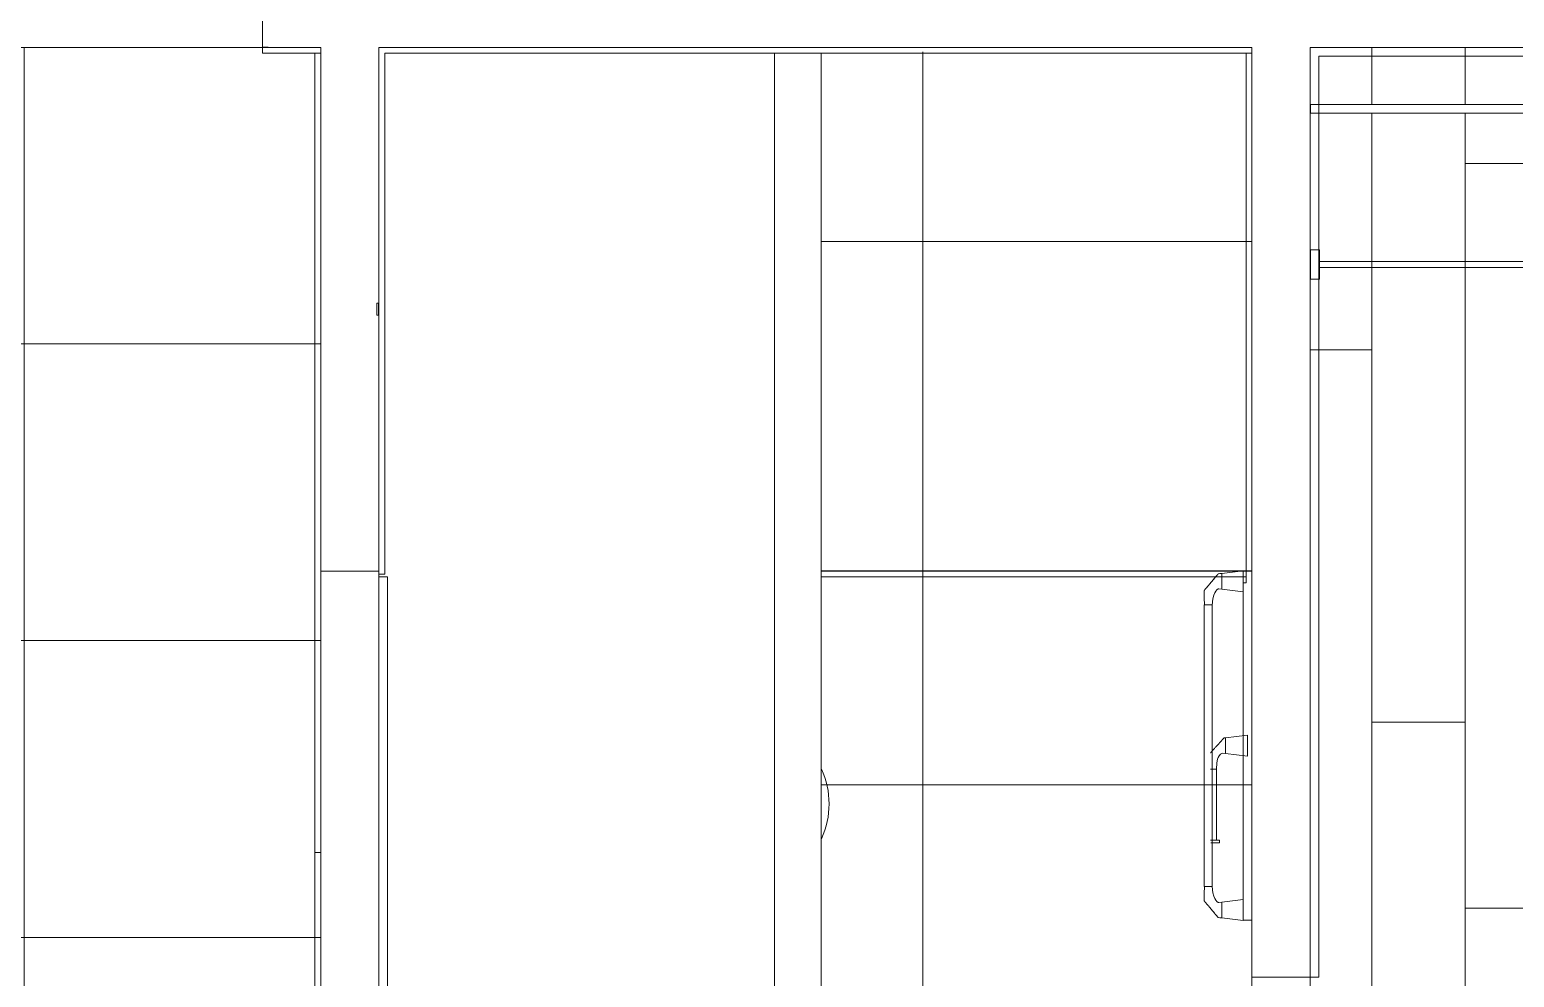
# Model space of a CAD drawing. Header units: metres. Extents: x 3856 to 4207, y -1118 to -691.
# Drawn here: x 3974.356 to 3976.907, y -976.625 to -974.997 of the extents above; entities that cross this region are included whole.
import ezdxf

# ---------------------------------------------------------------- set-up
doc = ezdxf.new("R2010")
doc.units = ezdxf.units.M
for name, color, linetype, lineweight in [('Casework', 7, 'Continuous', 9), ('Ceilings', 7, 'Continuous', 9), ('Floors', 7, 'Continuous', 9), ('Furniture', 7, 'Continuous', 9), ('Plumbing Fixtures', 7, 'Continuous', 9), ('Surface Pattern', 7, 'Continuous', 9), ('Walls', 7, 'Continuous', 9)]:
    doc.layers.add(name, color=color, linetype=linetype, lineweight=lineweight)
doc.layers.add('ROA-E00-URB-A101-MASTER_PLAN cambio estaciomientos_dwg', color=7, linetype='Continuous', lineweight=9, true_color=0x767676)

# ---------------------------------------------------------------- blocks, each defined once
blk = doc.blocks.new('Toilet-Pressure_Lite_1_0-Kohler-Highline-3519-TR - SANITARIO ACUACER PLUS REDONDO BLANCO REF_ 320381001 CORONA O SIMILAR-V180-IMPLANTACIÓN - KIT COMERCIAL')
at = {"layer": 'Plumbing Fixtures', "color": 254, "true_color": 0xd4d4d4}
blk.add_arc((0, 0.6428), 0.144, 65.4652, 114.5348, dxfattribs=at)
blk = doc.blocks.new('VESTIER EN L - ARAYA - CL-02 HABITACIÓN PRINCIPAL-V242-IMPLANTACIÓN - KIT COMERCIAL')
at = {"layer": 'Casework'}
for p, q in [((-0.5775, 1.75), (-0.5775, 1.735)), ((-0.5275, 1.75), (-0.5775, 1.75)), ((-0.5275, 1.75), (-0.5775, 1.75)), ((-0.5775, 1.75), (-0.5775, 1.735)), ((-0.5275, 1.75), (-0.5775, 1.75)), ((-0.5275, 1.75), (-0.5775, 1.75)), ((-0.5775, 1.735), (-0.5275, 1.735)), ((-0.5775, 1.735), (-0.559, 1.735)), ((-0.5775, 1.735), (-0.559, 1.735)), ((-0.5775, 1.735), (-0.559, 1.735)), ((-0.5575, 1.735), (-0.5575, 0.665)), ((-0.5568, 1.735), (-0.5575, 1.735)), ((-0.5475, 1.735), (-0.5575, 1.735)), ((-0.5575, 1.735), (-0.5575, 0.665)), ((-0.5568, 1.735), (-0.5575, 1.735)), ((-0.5568, 1.735), (-0.5575, 1.735)), ((-0.5475, 1.735), (-0.5482, 1.735)), ((-0.5475, 1.735), (-0.5482, 1.735)), ((-0.5475, 1.735), (-0.5482, 1.735)), ((-0.5475, 0.665), (-0.5475, 1.735)), ((-0.5475, 0.665), (-0.5475, 1.735)), ((-0.546, 1.735), (-0.5275, 1.735)), ((-0.546, 1.735), (-0.5275, 1.735)), ((-0.546, 1.735), (-0.5275, 1.735)), ((-0.5275, 1.735), (-0.5275, 1.75)), ((-0.5275, 1.735), (-0.5275, 1.75)), ((-0.2925, 1.75), (-0.2775, 1.75)), ((-0.2925, 0.065), (-0.2925, 1.75)), ((-0.2775, 1.75), (-0.2775, 0.065)), ((-0.5775, 0.665), (-0.5775, 0.65)), ((-0.559, 0.665), (-0.5775, 0.665)), ((-0.5275, 0.665), (-0.5775, 0.665)), ((-0.5775, 0.665), (-0.5775, 0.65)), ((-0.559, 0.665), (-0.5775, 0.665)), ((-0.559, 0.665), (-0.5775, 0.665)), ((-0.5575, 0.665), (-0.5475, 0.665)), ((-0.5575, 0.665), (-0.5568, 0.665)), ((-0.5575, 0.665), (-0.5568, 0.665)), ((-0.5575, 0.665), (-0.5568, 0.665)), ((-0.5482, 0.665), (-0.5475, 0.665)), ((-0.5482, 0.665), (-0.5475, 0.665)), ((-0.5482, 0.665), (-0.5475, 0.665)), ((-0.5275, 0.665), (-0.546, 0.665)), ((-0.5275, 0.665), (-0.546, 0.665)), ((-0.5275, 0.665), (-0.546, 0.665)), ((-0.5275, 0.65), (-0.5275, 0.665)), ((-0.5275, 0.65), (-0.5275, 0.665)), ((-2.6775, 0.65), (-2.6775, 0.065)), ((-2.085, 0.65), (-2.6775, 0.65)), ((-2.085, 0.65), (-2.085, 0.065)), ((-2.07, 0.65), (-2.085, 0.65)), ((-2.07, 0.065), (-2.07, 0.65)), ((-1.485, 0.65), (-2.07, 0.65)), ((-1.485, 0.65), (-1.485, 0.065)), ((-1.47, 0.65), (-1.485, 0.65)), ((-1.47, 0.065), (-1.47, 0.65)), ((-0.2925, 0.65), (-0.6275, 0.65)), ((-0.6275, 0.65), (-0.6275, 0.635)), ((-0.6275, 0.635), (-0.2925, 0.635)), ((-1.455, 0.3825), (-1.47, 0.3825)), ((-1.455, 0.3825), (-1.47, 0.3825)), ((-1.455, 0.364), (-1.455, 0.3825)), ((-1.455, 0.3325), (-1.455, 0.3825)), ((-1.455, 0.364), (-1.455, 0.3825)), ((-1.455, 0.364), (-1.455, 0.3825)), ((-0.2925, 0.3625), (-1.455, 0.3625)), ((-1.455, 0.3625), (-1.455, 0.3525)), ((-1.455, 0.3625), (-1.455, 0.3623)), ((-0.2925, 0.3625), (-1.455, 0.3625)), ((-1.455, 0.3625), (-1.455, 0.3623)), ((-1.455, 0.3625), (-1.455, 0.3623)), ((-1.47, 0.3325), (-1.455, 0.3325)), ((-1.47, 0.3325), (-1.455, 0.3325)), ((-1.455, 0.3527), (-1.455, 0.3525)), ((-1.455, 0.3527), (-1.455, 0.3525)), ((-1.455, 0.3527), (-1.455, 0.3525)), ((-1.455, 0.3525), (-0.2925, 0.3525)), ((-1.455, 0.3525), (-0.2925, 0.3525)), ((-1.455, 0.3325), (-1.455, 0.351)), ((-1.455, 0.3325), (-1.455, 0.351)), ((-1.455, 0.3325), (-1.455, 0.351)), ((-2.6775, 0.05), (-2.6775, 0.065)), ((-2.6775, 0.065), (-0.2775, 0.065)), ((-0.2775, 0.065), (-0.2925, 0.065)), ((-0.2775, 0.065), (-0.2775, 0.05)), ((-0.2775, 0.05), (-2.6775, 0.05))]:
    blk.add_line(p, q, dxfattribs=at)
blk = doc.blocks.new('PM4045551-Ducha-monocontrol-Palma-Pro - Ducha monocontrol Palma Pro-10363257-IMPLANTACIÓN - KIT COMERCIAL')
at = {"layer": 'Plumbing Fixtures', "color": 253, "true_color": 0xaaaaaa}
for p, q in [((0.1147, -0.0055), (0.1147, -0.0086)), ((0.1147, -0.0055), (0.125, -0.0055)), ((0.125, -0.0086), (0.1147, -0.0086)), ((0.125, -0.0055), (0.1353, -0.0055)), ((0.1353, -0.0086), (0.125, -0.0086)), ((0.1353, -0.0086), (0.1353, -0.0055))]:
    blk.add_line(p, q, dxfattribs=at)
at = {"layer": 'Plumbing Fixtures', "color": 253, "true_color": 0xaaaaaa, "flags": 128}
for points in [[(0.1147, -0.0055), (0.1147, -0.0055), (0.1146, -0.0055), (0.1146, -0.0055), (0.1145, -0.0055), (0.1145, -0.0055), (0.1145, -0.0055), (0.1144, -0.0055), (0.1144, -0.0054), (0.1143, -0.0054), (0.1143, -0.0054), (0.1143, -0.0054), (0.1142, -0.0054), (0.1142, -0.0054), (0.1142, -0.0053), (0.1141, -0.0053), (0.1141, -0.0053), (0.1141, -0.0053), (0.114, -0.0053), (0.114, -0.0052), (0.114, -0.0052), (0.114, -0.0052), (0.1139, -0.0051), (0.1139, -0.0051), (0.1139, -0.0051), (0.1139, -0.005)], [(0.1147, -0.0055), (0.1147, -0.0055), (0.1148, -0.0055), (0.1148, -0.0055), (0.1149, -0.0055), (0.115, -0.0055), (0.1151, -0.0055), (0.1152, -0.0055), (0.1154, -0.0055), (0.1155, -0.0055), (0.1157, -0.0055), (0.1159, -0.0055), (0.1161, -0.0055), (0.1163, -0.0055), (0.1165, -0.0055), (0.1167, -0.0055), (0.117, -0.0055), (0.1173, -0.0055), (0.1175, -0.0055), (0.1178, -0.0055), (0.1181, -0.0055), (0.1184, -0.0055), (0.1188, -0.0055), (0.1191, -0.0055), (0.1194, -0.0055), (0.1198, -0.0055), (0.1201, -0.0055), (0.1205, -0.0055), (0.1209, -0.0055), (0.1213, -0.0055), (0.1217, -0.0055), (0.122, -0.0055), (0.1224, -0.0055), (0.1228, -0.0055), (0.1232, -0.0055), (0.1237, -0.0055), (0.1241, -0.0055), (0.1245, -0.0055), (0.1249, -0.0055), (0.125, -0.0055)], [(0.125, -0.0055), (0.1246, -0.0055), (0.1242, -0.0055), (0.1238, -0.0055), (0.1234, -0.0055), (0.123, -0.0055), (0.1226, -0.0055), (0.1222, -0.0055), (0.1218, -0.0055), (0.1214, -0.0055), (0.121, -0.0055), (0.1206, -0.0055), (0.1202, -0.0055), (0.1199, -0.0055), (0.1195, -0.0055), (0.1192, -0.0055), (0.1188, -0.0055), (0.1185, -0.0055), (0.1182, -0.0055), (0.1179, -0.0055), (0.1176, -0.0055), (0.1173, -0.0055), (0.1171, -0.0055), (0.1168, -0.0055), (0.1166, -0.0055), (0.1163, -0.0055), (0.1161, -0.0055), (0.1159, -0.0055), (0.1157, -0.0055), (0.1156, -0.0055), (0.1154, -0.0055), (0.1153, -0.0055), (0.1151, -0.0055), (0.115, -0.0055), (0.1149, -0.0055), (0.1148, -0.0055), (0.1148, -0.0055), (0.1147, -0.0055), (0.1147, -0.0055)], [(0.1353, -0.0055), (0.1353, -0.0055), (0.1352, -0.0055), (0.1352, -0.0055), (0.1351, -0.0055), (0.135, -0.0055), (0.1349, -0.0055), (0.1348, -0.0055), (0.1346, -0.0055), (0.1345, -0.0055), (0.1343, -0.0055), (0.1341, -0.0055), (0.1339, -0.0055), (0.1337, -0.0055), (0.1335, -0.0055), (0.1333, -0.0055), (0.133, -0.0055), (0.1327, -0.0055), (0.1325, -0.0055), (0.1322, -0.0055), (0.1319, -0.0055), (0.1316, -0.0055), (0.1312, -0.0055), (0.1309, -0.0055), (0.1306, -0.0055), (0.1302, -0.0055), (0.1299, -0.0055), (0.1295, -0.0055), (0.1291, -0.0055), (0.1287, -0.0055), (0.1283, -0.0055), (0.128, -0.0055), (0.1276, -0.0055), (0.1272, -0.0055), (0.1268, -0.0055), (0.1263, -0.0055), (0.1259, -0.0055), (0.1255, -0.0055), (0.1251, -0.0055), (0.125, -0.0055)], [(0.125, -0.0055), (0.1254, -0.0055), (0.1258, -0.0055), (0.1262, -0.0055), (0.1266, -0.0055), (0.127, -0.0055), (0.1274, -0.0055), (0.1278, -0.0055), (0.1282, -0.0055), (0.1286, -0.0055), (0.129, -0.0055), (0.1294, -0.0055), (0.1298, -0.0055), (0.1301, -0.0055), (0.1305, -0.0055), (0.1308, -0.0055), (0.1312, -0.0055), (0.1315, -0.0055), (0.1318, -0.0055), (0.1321, -0.0055), (0.1324, -0.0055), (0.1327, -0.0055), (0.1329, -0.0055), (0.1332, -0.0055), (0.1334, -0.0055), (0.1337, -0.0055), (0.1339, -0.0055), (0.1341, -0.0055), (0.1343, -0.0055), (0.1344, -0.0055), (0.1346, -0.0055), (0.1347, -0.0055), (0.1349, -0.0055), (0.135, -0.0055), (0.1351, -0.0055), (0.1352, -0.0055), (0.1352, -0.0055), (0.1353, -0.0055), (0.1353, -0.0055)], [(0.1361, -0.0051), (0.1361, -0.0051), (0.1361, -0.0051), (0.1361, -0.0052), (0.136, -0.0052), (0.136, -0.0052), (0.136, -0.0052), (0.1359, -0.0053), (0.1359, -0.0053), (0.1359, -0.0053), (0.1358, -0.0053), (0.1358, -0.0054), (0.1358, -0.0054), (0.1357, -0.0054), (0.1357, -0.0054), (0.1357, -0.0054), (0.1356, -0.0054), (0.1356, -0.0055), (0.1356, -0.0055), (0.1355, -0.0055), (0.1355, -0.0055), (0.1354, -0.0055), (0.1354, -0.0055), (0.1354, -0.0055), (0.1353, -0.0055)]]:
    blk.add_lwpolyline(points, dxfattribs=at)
blk = doc.blocks.new('KR6215551-Toallero-barra-Koral-mate-black - Mate back-11660568-IMPLANTACIÓN - KIT COMERCIAL')
at = {"layer": 'Furniture'}
for p, q in [((0.3669, 0.0743), (-0.1169, 0.0743)), ((-0.1169, 0.0743), (-0.1169, 0.0723)), ((-0.1169, 0.0743), (-0.1169, 0.0609)), ((-0.1169, 0.0628), (-0.1169, 0.0609)), ((-0.1169, 0.0609), (0.3669, 0.0609)), ((0.3669, 0.0723), (0.3669, 0.0743)), ((0.3669, 0.0609), (0.3669, 0.0743)), ((0.3669, 0.0609), (0.3669, 0.0628)), ((-0.171, 0.0441), (-0.1755, 0.0075)), ((-0.144, 0.0441), (-0.171, 0.0441)), ((-0.144, 0.0441), (-0.171, 0.0441)), ((-0.1395, 0.0075), (-0.144, 0.0441)), ((0.394, 0.0441), (0.3895, 0.0075)), ((0.421, 0.0441), (0.394, 0.0441)), ((0.421, 0.0441), (0.394, 0.0441)), ((0.4255, 0.0075), (0.421, 0.0441)), ((-0.1755, 0.0075), (-0.1395, 0.0075)), ((-0.1755, 0.0075), (-0.1395, 0.0075)), ((0.3895, 0.0075), (0.4255, 0.0075)), ((0.3895, 0.0075), (0.4255, 0.0075))]:
    blk.add_line(p, q, dxfattribs=at)
at = {"layer": 'Furniture', "flags": 128}
for points in [[(-0.144, 0.0441), (-0.1444, 0.0491), (-0.1446, 0.0503), (-0.1429, 0.0526), (-0.1405, 0.0547), (-0.1378, 0.0564), (-0.1337, 0.0579), (-0.1276, 0.0595), (-0.1167, 0.0609)], [(-0.1167, 0.0609), (-0.1276, 0.0595), (-0.1337, 0.0579), (-0.1378, 0.0564), (-0.1405, 0.0547), (-0.1429, 0.0526), (-0.1446, 0.0503), (-0.1444, 0.0491), (-0.144, 0.0441)], [(-0.1171, 0.0742), (-0.1289, 0.0745), (-0.1362, 0.0746), (-0.1417, 0.0745)], [(-0.1417, 0.0745), (-0.1362, 0.0746), (-0.1289, 0.0745), (-0.1171, 0.0742)], [(-0.1171, 0.0742), (-0.1171, 0.074), (-0.117, 0.0734), (-0.117, 0.0723), (-0.117, 0.0709), (-0.117, 0.0693), (-0.1169, 0.0676), (-0.1169, 0.0658), (-0.1168, 0.0642), (-0.1168, 0.0628), (-0.1168, 0.0617), (-0.1168, 0.0611), (-0.1167, 0.0609)], [(-0.117, 0.0693), (-0.117, 0.0709), (-0.117, 0.0723), (-0.117, 0.0734), (-0.1171, 0.074), (-0.1171, 0.0742)], [(-0.1167, 0.0609), (-0.1168, 0.0611), (-0.1168, 0.0617), (-0.1168, 0.0628)], [(0.3667, 0.0609), (0.3668, 0.0611), (0.3668, 0.0617), (0.3668, 0.0628), (0.3668, 0.0642), (0.3669, 0.0658), (0.3669, 0.0676), (0.367, 0.0693), (0.367, 0.0709), (0.367, 0.0723), (0.367, 0.0734), (0.3671, 0.074), (0.3671, 0.0742)], [(0.3668, 0.0628), (0.3668, 0.0617), (0.3668, 0.0611), (0.3667, 0.0609)], [(0.394, 0.0441), (0.3944, 0.0491), (0.3946, 0.0503), (0.3929, 0.0526), (0.3905, 0.0547), (0.3878, 0.0564), (0.3837, 0.0579), (0.3776, 0.0595), (0.3667, 0.0609)], [(0.3667, 0.0609), (0.3776, 0.0595), (0.3837, 0.0579), (0.3878, 0.0564), (0.3905, 0.0547), (0.3929, 0.0526), (0.3946, 0.0503), (0.3944, 0.0491), (0.394, 0.0441)], [(0.3671, 0.0742), (0.3671, 0.074), (0.367, 0.0734), (0.367, 0.0723), (0.367, 0.0709), (0.367, 0.0693)], [(0.3671, 0.0742), (0.3789, 0.0745), (0.3862, 0.0746), (0.3917, 0.0745)], [(0.3917, 0.0745), (0.3862, 0.0746), (0.3789, 0.0745), (0.3671, 0.0742)], [(-0.1703, 0.0504), (-0.1708, 0.0474), (-0.171, 0.0441)], [(-0.171, 0.0441), (-0.1708, 0.0474), (-0.1703, 0.0504)], [(-0.144, 0.0441), (-0.1445, 0.0441), (-0.1458, 0.0441), (-0.148, 0.0441), (-0.1508, 0.0441), (-0.154, 0.0441), (-0.1575, 0.0441), (-0.161, 0.0441), (-0.1643, 0.0441), (-0.1671, 0.0441), (-0.1692, 0.0441), (-0.1706, 0.0441), (-0.171, 0.0441)], [(-0.171, 0.0441), (-0.1706, 0.0441), (-0.1692, 0.0441), (-0.1671, 0.0441), (-0.1643, 0.0441), (-0.161, 0.0441), (-0.1575, 0.0441), (-0.154, 0.0441), (-0.1508, 0.0441), (-0.148, 0.0441), (-0.1458, 0.0441), (-0.1445, 0.0441), (-0.144, 0.0441)], [(0.394, 0.0441), (0.3945, 0.0441), (0.3958, 0.0441), (0.398, 0.0441), (0.4008, 0.0441), (0.404, 0.0441), (0.4075, 0.0441), (0.411, 0.0441), (0.4143, 0.0441), (0.4171, 0.0441), (0.4192, 0.0441), (0.4206, 0.0441), (0.421, 0.0441)], [(0.421, 0.0441), (0.4206, 0.0441), (0.4192, 0.0441), (0.4171, 0.0441), (0.4143, 0.0441), (0.411, 0.0441), (0.4075, 0.0441), (0.404, 0.0441), (0.4008, 0.0441), (0.398, 0.0441), (0.3958, 0.0441), (0.3945, 0.0441), (0.394, 0.0441)], [(0.4203, 0.0504), (0.4208, 0.0474), (0.421, 0.0441)], [(0.421, 0.0441), (0.4208, 0.0474), (0.4203, 0.0504)]]:
    blk.add_lwpolyline(points, dxfattribs=at)
at = {"layer": 'Furniture'}
for points, knots in [([(-0.1417, 0.0745), (-0.1417, 0.0744), (-0.1418, 0.0743), (-0.1421, 0.0741), (-0.1424, 0.0738), (-0.1427, 0.0736), (-0.143, 0.0734), (-0.1433, 0.0731), (-0.1437, 0.0728), (-0.1443, 0.0723), (-0.1449, 0.0717), (-0.1454, 0.0713), (-0.1457, 0.0711), (-0.1459, 0.071), (-0.146, 0.0708), (-0.1463, 0.0706), (-0.1468, 0.0702), (-0.1475, 0.0696), (-0.1482, 0.069), (-0.1488, 0.0685), (-0.1492, 0.0681), (-0.1496, 0.0678), (-0.1502, 0.0673), (-0.1512, 0.0665), (-0.1527, 0.0652), (-0.1541, 0.064), (-0.1552, 0.0631), (-0.1561, 0.0623), (-0.157, 0.0616), (-0.158, 0.0608), (-0.1588, 0.0601), (-0.1595, 0.0595), (-0.1601, 0.059), (-0.1608, 0.0584), (-0.1618, 0.0576), (-0.1627, 0.0569), (-0.1634, 0.0562), (-0.164, 0.0558), (-0.1645, 0.0553), (-0.1653, 0.0547), (-0.166, 0.0541), (-0.1665, 0.0537), (-0.1669, 0.0533), (-0.1672, 0.053), (-0.1677, 0.0526), (-0.1683, 0.0522), (-0.1689, 0.0516), (-0.1693, 0.0513), (-0.1696, 0.0511), (-0.1698, 0.0509), (-0.1701, 0.0506), (-0.1703, 0.0505), (-0.1703, 0.0504)], [-1, -1, -1, -1, -0.975, -0.95, -0.925, -0.9125, -0.9, -0.8875, -0.875, -0.85, -0.825, -0.8125, -0.80625, -0.8, -0.79375, -0.7875, -0.775, -0.75, -0.725, -0.7125, -0.7, -0.6875, -0.675, -0.65, -0.6, -0.55, -0.525, -0.5, -0.475, -0.45, -0.425, -0.4125, -0.4, -0.375, -0.35, -0.325, -0.3, -0.2875, -0.275, -0.25, -0.225, -0.2125, -0.2, -0.1875, -0.175, -0.15, -0.125, -0.1, -0.0875, -0.075, -0.05, 0, 0, 0, 0]), ([(-0.1703, 0.0504), (-0.1703, 0.0505), (-0.1701, 0.0506), (-0.1698, 0.0509), (-0.1696, 0.0511), (-0.1693, 0.0513), (-0.1689, 0.0516), (-0.1683, 0.0522), (-0.1676, 0.0527), (-0.167, 0.0532), (-0.1665, 0.0537), (-0.166, 0.0541), (-0.1653, 0.0547), (-0.1645, 0.0553), (-0.164, 0.0558), (-0.1634, 0.0562), (-0.1627, 0.0569), (-0.1618, 0.0576), (-0.161, 0.0583), (-0.1604, 0.0588), (-0.1599, 0.0592), (-0.1595, 0.0595), (-0.1588, 0.0601), (-0.158, 0.0608), (-0.157, 0.0616), (-0.1561, 0.0623), (-0.1552, 0.0631), (-0.1541, 0.064), (-0.1527, 0.0652), (-0.1512, 0.0665), (-0.1502, 0.0673), (-0.1496, 0.0678), (-0.1492, 0.0681), (-0.1488, 0.0685), (-0.1482, 0.069), (-0.1475, 0.0696), (-0.1468, 0.0702), (-0.1463, 0.0706), (-0.146, 0.0708), (-0.1459, 0.071), (-0.1457, 0.0711), (-0.1454, 0.0713), (-0.1449, 0.0717), (-0.1443, 0.0723), (-0.1437, 0.0728), (-0.1433, 0.0731), (-0.143, 0.0734), (-0.1427, 0.0736), (-0.1424, 0.0738), (-0.1421, 0.0741), (-0.1418, 0.0743), (-0.1417, 0.0744), (-0.1417, 0.0745)], [-1, -1, -1, -1, -0.95, -0.925, -0.9125, -0.9, -0.875, -0.85, -0.825, -0.8, -0.7875, -0.775, -0.75, -0.725, -0.7125, -0.7, -0.675, -0.65, -0.625, -0.6125, -0.6, -0.5875, -0.575, -0.55, -0.525, -0.5, -0.475, -0.45, -0.4, -0.35, -0.325, -0.3125, -0.3, -0.2875, -0.275, -0.25, -0.225, -0.2125, -0.20625, -0.2, -0.19375, -0.1875, -0.175, -0.15, -0.125, -0.1125, -0.1, -0.0875, -0.075, -0.05, -0.025, 0, 0, 0, 0]), ([(0.3917, 0.0745), (0.3917, 0.0744), (0.3918, 0.0743), (0.3921, 0.0741), (0.3924, 0.0738), (0.3927, 0.0736), (0.393, 0.0734), (0.3933, 0.0731), (0.3937, 0.0728), (0.3943, 0.0723), (0.3949, 0.0717), (0.3954, 0.0713), (0.3957, 0.0711), (0.3959, 0.071), (0.396, 0.0708), (0.3963, 0.0706), (0.3968, 0.0702), (0.3975, 0.0696), (0.3982, 0.069), (0.3988, 0.0685), (0.3992, 0.0681), (0.3996, 0.0678), (0.4002, 0.0673), (0.4012, 0.0665), (0.4027, 0.0652), (0.4041, 0.064), (0.4052, 0.0631), (0.4061, 0.0623), (0.407, 0.0616), (0.408, 0.0608), (0.4088, 0.0601), (0.4095, 0.0595), (0.4101, 0.059), (0.4108, 0.0584), (0.4118, 0.0576), (0.4127, 0.0569), (0.4134, 0.0562), (0.414, 0.0558), (0.4145, 0.0553), (0.4153, 0.0547), (0.416, 0.0541), (0.4165, 0.0537), (0.4169, 0.0533), (0.4172, 0.053), (0.4177, 0.0526), (0.4183, 0.0522), (0.4189, 0.0516), (0.4193, 0.0513), (0.4196, 0.0511), (0.4198, 0.0509), (0.4201, 0.0506), (0.4203, 0.0505), (0.4203, 0.0504)], [-1, -1, -1, -1, -0.975, -0.95, -0.925, -0.9125, -0.9, -0.8875, -0.875, -0.85, -0.825, -0.8125, -0.80625, -0.8, -0.79375, -0.7875, -0.775, -0.75, -0.725, -0.7125, -0.7, -0.6875, -0.675, -0.65, -0.6, -0.55, -0.525, -0.5, -0.475, -0.45, -0.425, -0.4125, -0.4, -0.375, -0.35, -0.325, -0.3, -0.2875, -0.275, -0.25, -0.225, -0.2125, -0.2, -0.1875, -0.175, -0.15, -0.125, -0.1, -0.0875, -0.075, -0.05, 0, 0, 0, 0]), ([(0.4203, 0.0504), (0.4203, 0.0505), (0.4201, 0.0506), (0.4198, 0.0509), (0.4196, 0.0511), (0.4193, 0.0513), (0.4189, 0.0516), (0.4183, 0.0522), (0.4176, 0.0527), (0.417, 0.0532), (0.4165, 0.0537), (0.416, 0.0541), (0.4153, 0.0547), (0.4145, 0.0553), (0.414, 0.0558), (0.4134, 0.0562), (0.4127, 0.0569), (0.4118, 0.0576), (0.411, 0.0583), (0.4104, 0.0588), (0.4099, 0.0592), (0.4095, 0.0595), (0.4088, 0.0601), (0.408, 0.0608), (0.407, 0.0616), (0.4061, 0.0623), (0.4052, 0.0631), (0.4041, 0.064), (0.4027, 0.0652), (0.4012, 0.0665), (0.4002, 0.0673), (0.3996, 0.0678), (0.3992, 0.0681), (0.3988, 0.0685), (0.3982, 0.069), (0.3975, 0.0696), (0.3968, 0.0702), (0.3963, 0.0706), (0.396, 0.0708), (0.3959, 0.071), (0.3957, 0.0711), (0.3954, 0.0713), (0.3949, 0.0717), (0.3943, 0.0723), (0.3937, 0.0728), (0.3933, 0.0731), (0.393, 0.0734), (0.3927, 0.0736), (0.3924, 0.0738), (0.3921, 0.0741), (0.3918, 0.0743), (0.3917, 0.0744), (0.3917, 0.0745)], [-1, -1, -1, -1, -0.95, -0.925, -0.9125, -0.9, -0.875, -0.85, -0.825, -0.8, -0.7875, -0.775, -0.75, -0.725, -0.7125, -0.7, -0.675, -0.65, -0.625, -0.6125, -0.6, -0.5875, -0.575, -0.55, -0.525, -0.5, -0.475, -0.45, -0.4, -0.35, -0.325, -0.3125, -0.3, -0.2875, -0.275, -0.25, -0.225, -0.2125, -0.20625, -0.2, -0.19375, -0.1875, -0.175, -0.15, -0.125, -0.1125, -0.1, -0.0875, -0.075, -0.05, -0.025, 0, 0, 0, 0])]:
    blk.add_open_spline(points, degree=3, knots=knots, dxfattribs=at)
blk = doc.blocks.new('KR6155551-Portarollos-Koral-mate-black - Mate black-11660569-IMPLANTACIÓN - KIT COMERCIAL')
at = {"layer": 'Furniture'}
for p, q in [((-0.0421, 0.0632), (-0.0421, 0.0601)), ((-0.0421, 0.0632), (-0.0421, 0.0601)), ((-0.0421, 0.0601), (-0.0421, 0.0484)), ((-0.0375, 0.0635), (-0.0375, 0.0534)), ((-0.0375, 0.0635), (-0.0375, 0.0534)), ((-0.0375, 0.0601), (-0.0375, 0.0632)), ((-0.0375, 0.0601), (-0.0375, 0.0632)), ((-0.0375, 0.0484), (-0.0375, 0.0601)), ((-0.0375, 0.0534), (0.0844, 0.0534)), ((0.0844, 0.0534), (0.0844, 0.0635)), ((0.0844, 0.0534), (0.0844, 0.0635)), ((-0.0421, 0.0484), (-0.0375, 0.0484)), ((0.1115, 0.0379), (0.107, 0.0001)), ((0.1385, 0.0379), (0.1115, 0.0379)), ((0.1385, 0.0379), (0.1115, 0.0379)), ((0.143, 0.0001), (0.1385, 0.0379)), ((0.107, 0.0001), (0.143, 0.0001)), ((0.107, 0.0001), (0.143, 0.0001))]:
    blk.add_line(p, q, dxfattribs=at)
at = {"layer": 'Furniture', "flags": 128}
for points in [[(0.0844, 0.0635), (0.0844, 0.0619), (0.0844, 0.0601), (0.0844, 0.0584), (0.0844, 0.0568), (0.0844, 0.0554), (0.0844, 0.0543), (0.0844, 0.0537), (0.0844, 0.0534)], [(0.0844, 0.0534), (0.0844, 0.0537), (0.0844, 0.0543), (0.0844, 0.0554), (0.0844, 0.0568), (0.0844, 0.0584), (0.0844, 0.0601), (0.0844, 0.0619), (0.0844, 0.0635)], [(0.1116, 0.0379), (0.112, 0.0425), (0.1118, 0.0444), (0.1105, 0.0465), (0.1075, 0.0486), (0.1048, 0.0503), (0.1017, 0.0515), (0.0955, 0.0525), (0.0844, 0.0534)], [(0.0844, 0.0534), (0.0955, 0.0525), (0.1017, 0.0515), (0.1048, 0.0503), (0.1075, 0.0486), (0.1105, 0.0465), (0.1118, 0.0444), (0.112, 0.0425), (0.1116, 0.0379)], [(0.1116, 0.0379), (0.112, 0.0379), (0.1134, 0.0379), (0.1155, 0.0379), (0.1183, 0.0379), (0.1216, 0.0379), (0.1251, 0.0379), (0.1286, 0.0379), (0.1318, 0.0379), (0.1346, 0.0379), (0.1367, 0.0379), (0.1381, 0.0379), (0.1386, 0.0379)], [(0.1386, 0.0379), (0.1381, 0.0379), (0.1367, 0.0379), (0.1346, 0.0379), (0.1318, 0.0379), (0.1286, 0.0379), (0.1251, 0.0379), (0.1216, 0.0379), (0.1183, 0.0379), (0.1155, 0.0379), (0.1134, 0.0379), (0.112, 0.0379), (0.1116, 0.0379)], [(0.1384, 0.0405), (0.1385, 0.0392), (0.1386, 0.0379)], [(0.1386, 0.0379), (0.1385, 0.0392), (0.1384, 0.0405)]]:
    blk.add_lwpolyline(points, dxfattribs=at)
at = {"layer": 'Furniture'}
for points, knots in [([(0.1126, 0.0636), (0.1127, 0.0635), (0.1129, 0.0634), (0.1132, 0.0631), (0.1138, 0.0626), (0.1147, 0.0618), (0.1155, 0.061), (0.1162, 0.0604), (0.1168, 0.0599), (0.1173, 0.0594), (0.118, 0.0588), (0.1193, 0.0577), (0.1211, 0.056), (0.1227, 0.0546), (0.1239, 0.0535), (0.1245, 0.0529), (0.1252, 0.0523), (0.1261, 0.0515), (0.1273, 0.0505), (0.1282, 0.0496), (0.129, 0.0489), (0.1295, 0.0484), (0.1301, 0.0479), (0.1308, 0.0473), (0.1317, 0.0464), (0.1326, 0.0456), (0.1333, 0.045), (0.1338, 0.0446), (0.1343, 0.0441), (0.1349, 0.0436), (0.1356, 0.0429), (0.1364, 0.0422), (0.137, 0.0417), (0.1373, 0.0414), (0.1376, 0.0411), (0.1381, 0.0407), (0.1383, 0.0405), (0.1384, 0.0405)], [-0.7777778, -0.7777778, -0.7777778, -0.7777778, -0.7708333, -0.7638889, -0.75, -0.7222222, -0.6944444, -0.6805556, -0.6666667, -0.6527778, -0.6388889, -0.6111111, -0.5555556, -0.5, -0.4722222, -0.4583333, -0.4444444, -0.4166667, -0.3888889, -0.3611111, -0.3472222, -0.3333333, -0.3194444, -0.3055556, -0.2777778, -0.25, -0.2361111, -0.2222222, -0.2083333, -0.1944444, -0.1666667, -0.1388889, -0.1111111, -0.0972222, -0.0833333, -0.0555556, 0, 0, 0, 0]), ([(0.1384, 0.0405), (0.1383, 0.0405), (0.1381, 0.0407), (0.1376, 0.0411), (0.1373, 0.0414), (0.137, 0.0417), (0.1364, 0.0422), (0.1356, 0.0429), (0.1349, 0.0436), (0.1343, 0.0441), (0.1338, 0.0446), (0.1333, 0.045), (0.1326, 0.0456), (0.1317, 0.0464), (0.1308, 0.0473), (0.1301, 0.0479), (0.1295, 0.0484), (0.129, 0.0489), (0.1282, 0.0496), (0.1273, 0.0505), (0.1263, 0.0513), (0.1256, 0.052), (0.1251, 0.0524), (0.1245, 0.0529), (0.1239, 0.0535), (0.1227, 0.0546), (0.1211, 0.056), (0.1193, 0.0577), (0.118, 0.0588), (0.1173, 0.0594), (0.1168, 0.0599), (0.1162, 0.0604), (0.1155, 0.061), (0.1147, 0.0618), (0.1138, 0.0626), (0.1132, 0.0631), (0.1129, 0.0634), (0.1127, 0.0635), (0.1126, 0.0636)], [-1, -1, -1, -1, -0.9444444, -0.9166667, -0.9027778, -0.8888889, -0.8611111, -0.8333333, -0.8055556, -0.7916667, -0.7777778, -0.7638889, -0.75, -0.7222222, -0.6944444, -0.6805556, -0.6666667, -0.6527778, -0.6388889, -0.6111111, -0.5833333, -0.5694444, -0.5555556, -0.5416667, -0.5277778, -0.5, -0.4444444, -0.3888889, -0.3611111, -0.3472222, -0.3333333, -0.3194444, -0.3055556, -0.2777778, -0.25, -0.2361111, -0.2291667, -0.2222222, -0.2222222, -0.2222222, -0.2222222])]:
    blk.add_open_spline(points, degree=3, knots=knots, dxfattribs=at)
blk = doc.blocks.new('EDIFICIO TIPO A_rvt-5-IMPLANTACIÓN - KIT COMERCIAL')
at = {"layer": 'Surface Pattern', "true_color": 0x808080}
h = blk.add_hatch(dxfattribs=at)
h.set_pattern_fill('FP_110', color=8, style=0, pattern_type=2)
h.set_pattern_definition([(270, (6019.702, -988.027), (0.16, 1e-17), []), (0, (6019.702, -988.027), (0.32, 0.32), [0.16, -1.12]), (0, (6019.862, -988.667), (0.32, 0.32), [0.16, -1.12])])
h.paths.add_polyline_path([(3982.3154, -980.7273), (3982.9568, -980.7273), (3982.9568, -977.5273), (3979.4568, -977.5273), (3979.4568, -977.5973), (3980.2068, -977.5973), (3980.2068, -977.6373), (3979.4568, -977.6373), (3979.4568, -978.4273), (3980.0568, -978.4273), (3980.064, -978.5248), (3980.0818, -978.5273), (3980.0732, -978.5398), (3980.0568, -978.5398), (3980.0568, -980.7273), (3981.2828, -980.7273)])
h.paths.add_polyline_path([(3977.7568, -980.7273), (3977.7568, -978.4273), (3978.2568, -978.4273), (3978.2568, -977.5873), (3977.4068, -977.5873), (3977.4068, -977.5473), (3978.2568, -977.5473), (3978.2568, -977.5273), (3974.4068, -977.5273), (3974.4068, -980.7273), (3977.2825, -980.7273)])
h.paths.add_polyline_path([(3982.4257, -980.6273), (3982.4257, -980.2273), (3982.8257, -980.2273), (3982.8249, -980.6273)])
h.paths.add_polyline_path([(3980.4257, -980.6273), (3980.4257, -980.2273), (3980.8257, -980.2273), (3980.8257, -980.6273)])
h.paths.add_polyline_path([(3980.9154, -980.6273), (3980.9154, -978.7273), (3982.3154, -978.7273), (3982.3154, -980.6273), (3981.2828, -980.6273)])
h.paths.add_polyline_path([(3974.6509, -980.5597), (3974.5273, -980.5597), (3974.5273, -980.1597), (3974.9273, -980.1597), (3974.9273, -980.5597)])
h.paths.add_polyline_path([(3975.949, -980.0597), (3974.5273, -980.0597), (3974.5273, -978.4597), (3976.4273, -978.4597), (3976.4273, -980.0597)])
h.paths.add_polyline_path([(3979.3468, -978.4273), (3979.3568, -978.4273), (3979.3568, -976.2273), (3979.4568, -976.2273), (3979.4568, -977.4273), (3982.9568, -977.4273), (3982.9568, -969.2273), (3979.4568, -969.2273), (3979.4568, -971.7123), (3979.5918, -971.7123), (3979.5918, -973.5123), (3979.4568, -973.5123), (3979.4568, -973.6273), (3976.9818, -973.6273), (3976.9818, -973.6473), (3977.9318, -973.6473), (3977.9318, -973.6873), (3976.9818, -973.6873), (3976.9818, -974.9273), (3978.2568, -974.9273), (3978.2568, -974.6273), (3978.3568, -974.6273), (3978.3568, -978.4273), (3978.6159, -978.4273)])
h.paths.add_polyline_path([(3974.9273, -978.3597), (3974.5273, -978.3597), (3974.5273, -977.9597), (3974.9273, -977.9597)])
h.paths.add_polyline_path([(3977.2825, -977.4273), (3977.6568, -977.4273), (3977.6568, -975.1403), (3976.5568, -975.1403), (3976.5568, -975.1253), (3977.6568, -975.1253), (3977.6568, -975.0273), (3976.5559, -975.0273), (3976.5559, -977.4273)])
h.paths.add_polyline_path([(3981.2828, -973.9273), (3980.7068, -973.9273), (3980.7068, -973.2273), (3982.3068, -973.2273), (3982.3068, -973.9273)])
h.paths.add_polyline_path([(3982.0702, -971.6181), (3982.0702, -970.1034), (3981.3702, -970.1034), (3981.3702, -969.3034), (3982.8702, -969.3034), (3982.8702, -971.6181), (3982.3068, -971.6181)])
h.paths.add_polyline_path([(3981.3702, -971.1273), (3980.8254, -971.1273), (3980.8254, -970.6273), (3981.4254, -970.6273), (3981.4254, -971.1273)])
h = blk.add_hatch(dxfattribs=at)
h.set_pattern_fill('FP_118', color=8, style=0, pattern_type=2)
h.set_pattern_definition([(90, (3974.856, -976.047), (-0.51, 3e-17), []), (180, (3974.856, -976.047), (-6e-17, -0.51), [])])
h.paths.add_polyline_path([(3974.6156, -977.4273), (3974.8559, -977.4273), (3974.8559, -975.0273), (3973.8576, -975.0273), (3973.8576, -977.4273)])
h = blk.add_hatch(dxfattribs=at)
h.set_pattern_fill('FP_116', color=8, style=0, pattern_type=2)
h.set_pattern_definition([(180, (3975.89, -975.927), (-7e-17, -0.566), []), (270, (3975.89, -975.927), (0.566, 3e-17), [])])
h.paths.add_polyline_path([(3976.4559, -975.9273), (3976.4559, -975.0273), (3975.7159, -975.0373), (3975.7159, -975.9273), (3975.949, -975.9273)])
h = blk.add_hatch(dxfattribs=at)
h.set_pattern_fill('FP_112', color=8, style=0, pattern_type=2)
h.set_pattern_definition([(270, (3976.456, -977.427), (0.566, 3e-17), []), (0, (3976.456, -977.427), (0, 0.566), [])])
h.paths.add_polyline_path([(3975.7159, -977.4273), (3976.4559, -977.4253), (3976.4559, -977.4053), (3975.7159, -977.4123)])
h.paths.add_polyline_path([(3975.949, -977.3653), (3976.4559, -977.3653), (3976.4559, -975.9273), (3975.7159, -975.9275), (3975.7159, -977.3653)])
h.paths.add_polyline_path([(3976.3842, -976.4693), (3976.3761, -976.4693), (3976.3856, -976.4693)])
at = {"layer": 'Ceilings'}
for p, q in [((3974.9559, -975.0273), (3974.9559, -975.9273)), ((3975.7159, -975.0273), (3974.9559, -975.0273))]:
    blk.add_line(p, q, dxfattribs=at)
at = {"layer": 'Floors'}
for p, q in [((3974.8559, -975.0273), (3974.7559, -975.0273)), ((3974.8559, -975.9273), (3974.8559, -975.0273)), ((3976.4559, -975.0273), (3975.7159, -975.0273)), ((3976.4559, -975.9273), (3976.4559, -975.0273)), ((3976.5559, -975.0273), (3976.5559, -976.6253)), ((3977.6568, -975.0273), (3976.5559, -975.0273)), ((3976.4559, -975.9273), (3975.7159, -975.9273)), ((3976.4559, -976.6253), (3976.4559, -975.9273))]:
    blk.add_line(p, q, dxfattribs=at)
at = {"layer": 'Walls'}
for p, q in [((3974.7559, -975.0273), (3974.7559, -974.9273)), ((3974.7559, -975.0273), (3974.0559, -975.0273)), ((3974.7559, -975.0273), (3974.8559, -975.0273)), ((3974.7559, -975.0273), (3974.7559, -975.0373)), ((3974.8559, -975.0373), (3974.7559, -975.0373)), ((3974.8459, -977.4273), (3974.8459, -975.0373)), ((3974.8559, -975.0373), (3974.8459, -975.0373)), ((3974.8559, -975.0373), (3974.8559, -975.0273)), ((3974.8559, -975.0373), (3974.8559, -975.9273)), ((3975.6359, -977.4123), (3975.6359, -975.0373)), ((3975.7159, -975.0373), (3975.6359, -975.0373)), ((3975.7159, -975.0373), (3975.7159, -977.4123)), ((3976.4459, -975.9473), (3976.4459, -975.0373)), ((3976.4559, -975.0373), (3976.4459, -975.0373)), ((3976.4559, -975.0373), (3976.4559, -975.9473)), ((3976.5559, -975.0273), (3976.5559, -976.6253)), ((3976.5559, -976.6253), (3976.5559, -975.0273)), ((3976.5559, -975.0273), (3976.5709, -975.0273)), ((3976.5709, -975.0273), (3976.5559, -975.0273)), ((3977.6568, -975.0273), (3976.5709, -975.0273)), ((3976.5709, -975.0273), (3978.2418, -975.0273)), ((3976.5709, -975.0423), (3976.5709, -976.6253)), ((3976.5709, -975.1253), (3976.5709, -975.0423)), ((3978.2418, -975.0423), (3976.5709, -975.0423)), ((3976.5709, -975.0423), (3977.6568, -975.0423)), ((3976.5709, -976.6253), (3976.5709, -975.1403)), ((3974.8559, -976.6273), (3974.8559, -975.9273)), ((3974.8559, -975.9273), (3974.9559, -975.9273)), ((3974.9559, -975.9273), (3974.9559, -976.6273)), ((3975.7159, -975.9273), (3976.4459, -975.9273)), ((3976.4459, -975.9373), (3975.7159, -975.9373)), ((3976.4459, -975.9373), (3976.4459, -975.9273)), ((3976.4409, -976.5273), (3976.4409, -975.9473)), ((3976.4459, -975.9473), (3976.4409, -975.9473)), ((3976.4559, -975.9473), (3976.4559, -976.5273)), ((3976.4559, -976.5273), (3976.4409, -976.5273)), ((3976.4559, -977.4123), (3976.4559, -976.6253)), ((3976.5559, -976.6253), (3976.4559, -976.6253)), ((3976.5559, -976.6253), (3976.5559, -977.4253)), ((3976.5709, -976.6253), (3976.5559, -976.6253)), ((3976.5709, -976.6253), (3976.5559, -976.6253))]:
    blk.add_line(p, q, dxfattribs=at)
at = {"layer": 'Walls', "lineweight": 18}
for p, q in [((3974.9659, -975.0273), (3974.9559, -975.0273)), ((3974.9559, -975.0273), (3974.9559, -975.9323)), ((3976.4559, -975.0273), (3974.9659, -975.0273)), ((3974.9659, -975.0373), (3976.4559, -975.0373)), ((3974.9659, -975.9323), (3974.9659, -975.0373)), ((3976.4559, -975.0373), (3976.4559, -975.0273)), ((3974.9559, -975.9323), (3974.9659, -975.9323)), ((3974.9709, -975.9373), (3974.9559, -975.9373)), ((3974.9559, -975.9373), (3974.9559, -977.4273)), ((3974.9709, -977.4273), (3974.9709, -975.9373)), ((3974.8459, -976.4106), (3974.8459, -977.4273)), ((3974.8559, -976.4106), (3974.8459, -976.4106)), ((3974.8559, -977.4273), (3974.8559, -976.4106))]:
    blk.add_line(p, q, dxfattribs=at)
at = {"layer": 'Casework', "lineweight": 9, "rotation": 89.99999999999902}
blk.add_blockref('VESTIER EN L - ARAYA - CL-02 HABITACIÓN PRINCIPAL-V242-IMPLANTACIÓN - KIT COMERCIAL', (3978.3068, -974.8478), dxfattribs=at)
at = {"layer": 'Furniture', "lineweight": 9, "rotation": 89.99999999999902}
for name in ['KR6215551-Toallero-barra-Koral-mate-black - Mate back-11660568-IMPLANTACIÓN - KIT COMERCIAL', 'KR6155551-Portarollos-Koral-mate-black - Mate black-11660569-IMPLANTACIÓN - KIT COMERCIAL']:
    blk.add_blockref(name, (3976.4484, -976.3523), dxfattribs=at)
at = {"layer": 'Plumbing Fixtures', "lineweight": 9}
for name, p, rotation in [('PM4045551-Ducha-monocontrol-Palma-Pro - Ducha monocontrol Palma Pro-10363257-IMPLANTACIÓN - KIT COMERCIAL', (3974.9609, -975.3523), 269.999999999999), ('Toilet-Pressure_Lite_1_0-Kohler-Highline-3519-TR - SANITARIO ACUACER PLUS REDONDO BLANCO REF_ 320381001 CORONA O SIMILAR-V180-IMPLANTACIÓN - KIT COMERCIAL', (3974.9426, -976.3273), 269.9999999999192)]:
    blk.add_blockref(name, p, dxfattribs=dict(at, rotation=rotation))
blk = doc.blocks.new('ROA-E00-URB-A101-MASTER_PLAN cambio estaciomientos_dwg_PM4045551-Ducha-monocontrol-Palma-Pro - Ducha monocontrol Palma Pro-V182-Master Plan - Etapa 1-7986567-IMPLANTACIÓN - KIT COMERCIAL')
at = {"layer": 'Plumbing Fixtures', "flags": 128}
for points in [[(0.1147, -0.0055), (0.1147, -0.0055), (0.1148, -0.0055), (0.1148, -0.0055), (0.1149, -0.0055), (0.115, -0.0055), (0.1151, -0.0055), (0.1152, -0.0055), (0.1154, -0.0055), (0.1155, -0.0055), (0.1157, -0.0055), (0.1159, -0.0055), (0.1161, -0.0055), (0.1163, -0.0055), (0.1165, -0.0055), (0.1167, -0.0055), (0.117, -0.0055), (0.1173, -0.0055), (0.1175, -0.0055), (0.1178, -0.0055), (0.1181, -0.0055), (0.1184, -0.0055), (0.1188, -0.0055), (0.1191, -0.0055), (0.1194, -0.0055), (0.1198, -0.0055), (0.1201, -0.0055), (0.1205, -0.0055), (0.1209, -0.0055), (0.1213, -0.0055), (0.1217, -0.0055), (0.122, -0.0055), (0.1224, -0.0055), (0.1228, -0.0055), (0.1232, -0.0055), (0.1237, -0.0055), (0.1241, -0.0055), (0.1245, -0.0055), (0.1249, -0.0055), (0.125, -0.0055), (0.1353, -0.0055), (0.1353, -0.0086), (0.125, -0.0086), (0.1147, -0.0086), (0.1147, -0.0055), (0.1147, -0.0055), (0.1146, -0.0055), (0.1146, -0.0055), (0.1145, -0.0055), (0.1145, -0.0055), (0.1145, -0.0055), (0.1144, -0.0055), (0.1144, -0.0054), (0.1143, -0.0054), (0.1143, -0.0054), (0.1143, -0.0054), (0.1142, -0.0054), (0.1142, -0.0054), (0.1142, -0.0053), (0.1141, -0.0053), (0.1141, -0.0053), (0.1141, -0.0053), (0.114, -0.0053), (0.114, -0.0052), (0.114, -0.0052), (0.114, -0.0052), (0.1139, -0.0051), (0.1139, -0.0051), (0.1139, -0.0051), (0.1139, -0.005)], [(0.1147, -0.0055), (0.125, -0.0055), (0.1254, -0.0055), (0.1258, -0.0055), (0.1262, -0.0055), (0.1266, -0.0055), (0.127, -0.0055), (0.1274, -0.0055), (0.1278, -0.0055), (0.1282, -0.0055), (0.1286, -0.0055), (0.129, -0.0055), (0.1294, -0.0055), (0.1298, -0.0055), (0.1301, -0.0055), (0.1305, -0.0055), (0.1308, -0.0055), (0.1312, -0.0055), (0.1315, -0.0055), (0.1318, -0.0055), (0.1321, -0.0055), (0.1324, -0.0055), (0.1327, -0.0055), (0.1329, -0.0055), (0.1332, -0.0055), (0.1334, -0.0055), (0.1337, -0.0055), (0.1339, -0.0055), (0.1341, -0.0055), (0.1343, -0.0055), (0.1344, -0.0055), (0.1346, -0.0055), (0.1347, -0.0055), (0.1349, -0.0055), (0.135, -0.0055), (0.1351, -0.0055), (0.1352, -0.0055), (0.1352, -0.0055), (0.1353, -0.0055), (0.1353, -0.0055)], [(0.1353, -0.0055), (0.1353, -0.0055), (0.1352, -0.0055), (0.1352, -0.0055), (0.1351, -0.0055), (0.135, -0.0055), (0.1349, -0.0055), (0.1348, -0.0055), (0.1346, -0.0055), (0.1345, -0.0055), (0.1343, -0.0055), (0.1341, -0.0055), (0.1339, -0.0055), (0.1337, -0.0055), (0.1335, -0.0055), (0.1333, -0.0055), (0.133, -0.0055), (0.1327, -0.0055), (0.1325, -0.0055), (0.1322, -0.0055), (0.1319, -0.0055), (0.1316, -0.0055), (0.1312, -0.0055), (0.1309, -0.0055), (0.1306, -0.0055), (0.1302, -0.0055), (0.1299, -0.0055), (0.1295, -0.0055), (0.1291, -0.0055), (0.1287, -0.0055), (0.1283, -0.0055), (0.128, -0.0055), (0.1276, -0.0055), (0.1272, -0.0055), (0.1268, -0.0055), (0.1263, -0.0055), (0.1259, -0.0055), (0.1255, -0.0055), (0.1251, -0.0055), (0.125, -0.0055), (0.1246, -0.0055), (0.1242, -0.0055), (0.1238, -0.0055), (0.1234, -0.0055), (0.123, -0.0055), (0.1226, -0.0055), (0.1222, -0.0055), (0.1218, -0.0055), (0.1214, -0.0055), (0.121, -0.0055), (0.1206, -0.0055), (0.1202, -0.0055), (0.1199, -0.0055), (0.1195, -0.0055), (0.1192, -0.0055), (0.1188, -0.0055), (0.1185, -0.0055), (0.1182, -0.0055), (0.1179, -0.0055), (0.1176, -0.0055), (0.1173, -0.0055), (0.1171, -0.0055), (0.1168, -0.0055), (0.1166, -0.0055), (0.1163, -0.0055), (0.1161, -0.0055), (0.1159, -0.0055), (0.1157, -0.0055), (0.1156, -0.0055), (0.1154, -0.0055), (0.1153, -0.0055), (0.1151, -0.0055), (0.115, -0.0055), (0.1149, -0.0055), (0.1148, -0.0055), (0.1148, -0.0055), (0.1147, -0.0055), (0.1147, -0.0055)], [(0.1361, -0.0051), (0.1361, -0.0051), (0.1361, -0.0051), (0.1361, -0.0052), (0.136, -0.0052), (0.136, -0.0052), (0.136, -0.0052), (0.1359, -0.0053), (0.1359, -0.0053), (0.1359, -0.0053), (0.1358, -0.0053), (0.1358, -0.0054), (0.1358, -0.0054), (0.1357, -0.0054), (0.1357, -0.0054), (0.1357, -0.0054), (0.1356, -0.0054), (0.1356, -0.0055), (0.1356, -0.0055), (0.1355, -0.0055), (0.1355, -0.0055), (0.1354, -0.0055), (0.1354, -0.0055), (0.1354, -0.0055), (0.1353, -0.0055)]]:
    blk.add_lwpolyline(points, dxfattribs=at)
blk = doc.blocks.new('ROA-E00-URB-A101-MASTER_PLAN cambio estaciomientos_dwg_ROA-E01-ARQ-R23_rvt-5-Master Plan - Etapa 1-7986595-IMPLANTACIÓN - KIT COMERCIAL')
at = {"layer": 'Surface Pattern', "true_color": 0x808080}
h = blk.add_hatch(dxfattribs=at)
h.set_pattern_fill('FP_1466', color=8, style=0, pattern_type=2)
h.set_pattern_definition([(180, (976.047, 3974.856), (-6e-17, -0.51), []), (270, (976.047, 3974.856), (0.51, 3e-17), [])])
h.paths.add_polyline_path([(975.0273, 3974.7559), (975.0273, 3974.8559), (975.0266, 3974.7559)])
blk.add_blockref('ROA-E00-URB-A101-MASTER_PLAN cambio estaciomientos_dwg_PM4045551-Ducha-monocontrol-Palma-Pro - Ducha monocontrol Palma Pro-V182-Master Plan - Etapa 1-7986567-IMPLANTACIÓN - KIT COMERCIAL', (975.3523, 3974.9609))
blk = doc.blocks.new('ROA-E00-URB-A101-MASTER_PLAN cambio estaciomientos_dwg-7942325-IMPLANTACIÓN - KIT COMERCIAL')
blk.add_blockref('ROA-E00-URB-A101-MASTER_PLAN cambio estaciomientos_dwg_ROA-E01-ARQ-R23_rvt-5-Master Plan - Etapa 1-7986595-IMPLANTACIÓN - KIT COMERCIAL', (0, 0))

msp = doc.modelspace()

# ---------------------------------------------------------------- block references
at = {"lineweight": 5}
msp.add_blockref('EDIFICIO TIPO A_rvt-5-IMPLANTACIÓN - KIT COMERCIAL', (0, 0), dxfattribs=at)
at = {"layer": 'ROA-E00-URB-A101-MASTER_PLAN cambio estaciomientos_dwg', "color": 7, "rotation": 269.9999999999999}
msp.add_blockref('ROA-E00-URB-A101-MASTER_PLAN cambio estaciomientos_dwg-7942325-IMPLANTACIÓN - KIT COMERCIAL', (0, 0), dxfattribs=at)

doc.saveas('drawing.dxf')
